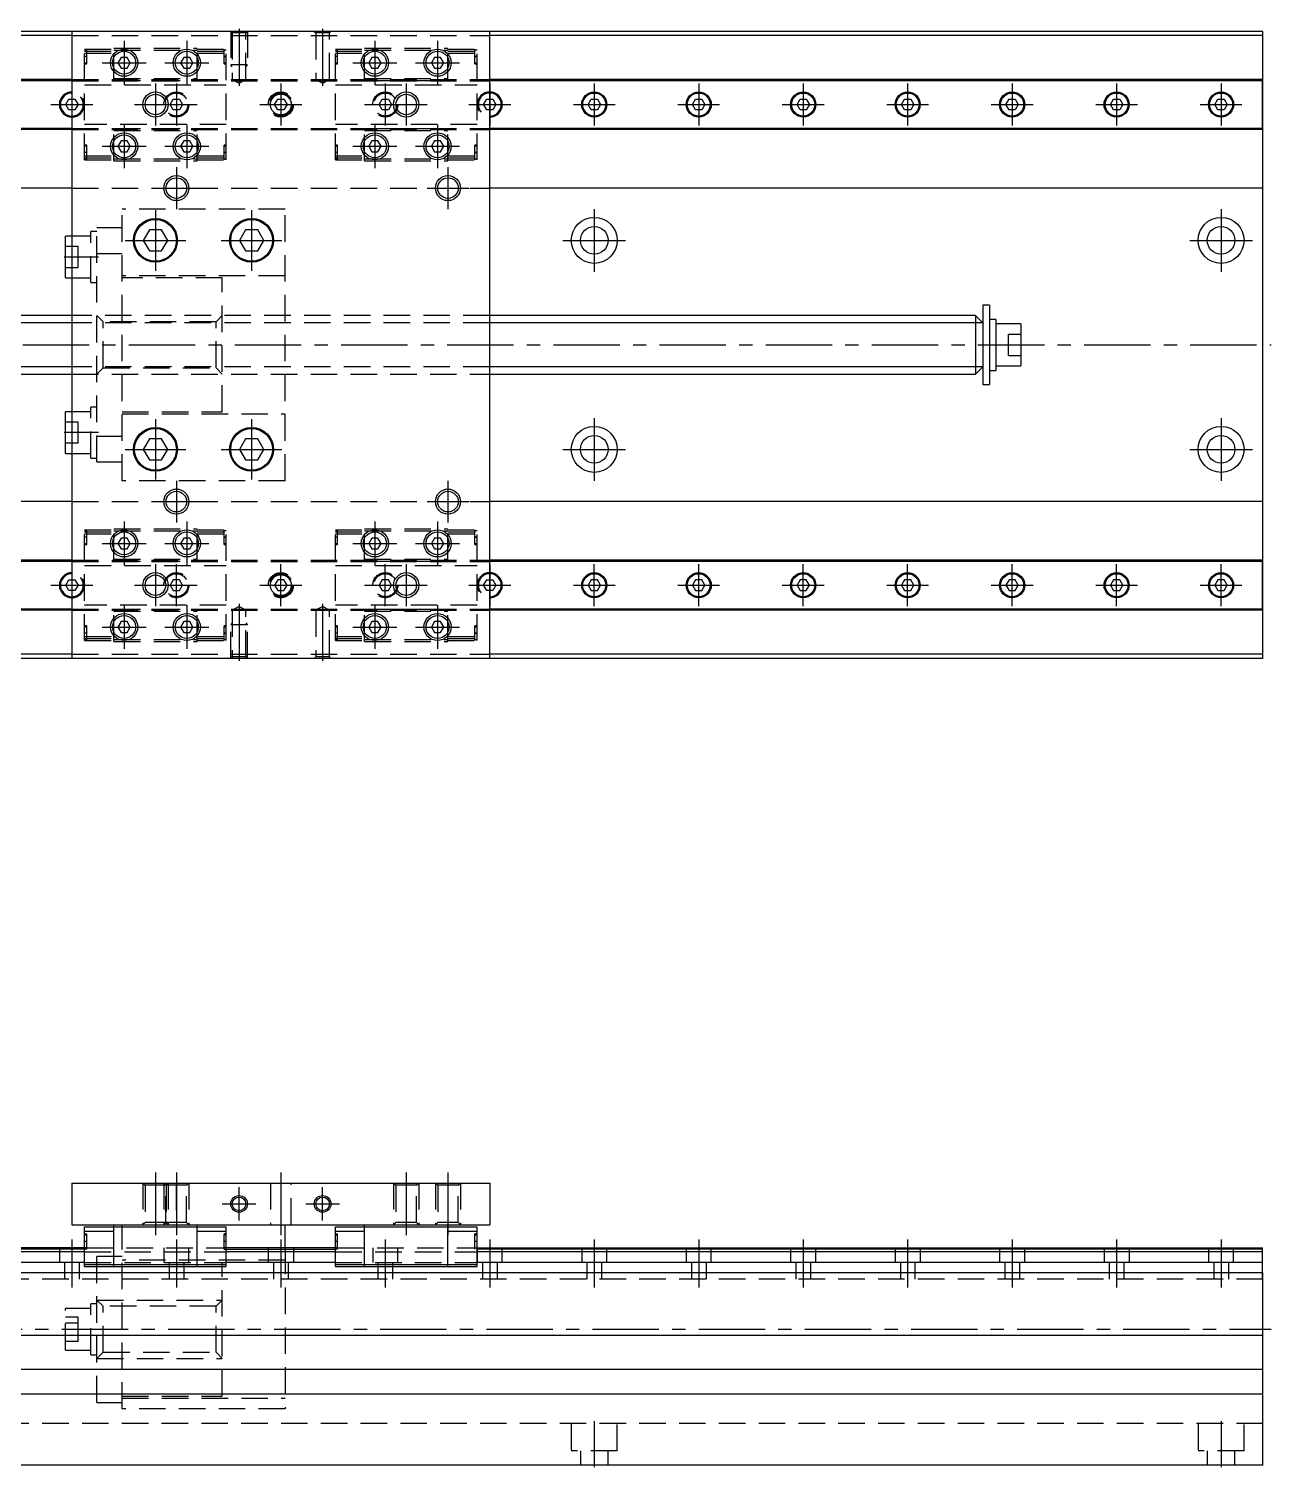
# Model space of a CAD drawing. Extents: x -2 to 809, y -8 to 361.
# Drawn here: x 511.4 to 808.7, y 17 to 361.1 of the extents above; entities that cross this region are included whole.
import ezdxf

# ---------------------------------------------------------------- set-up
doc = ezdxf.new("R2010")
doc.units = 0
doc.header["$LTSCALE"] = 0.5
doc.linetypes.add('CENTER', pattern=[50.8, 31.75, -6.35, 6.35, -6.35])
doc.linetypes.add('DASHED', pattern=[19.05, 12.7, -6.35])
for name, color, linetype in [('MSM_CENTER', 1, 'CENTER'), ('MSM_CONTINUOUS', 7, 'CONTINUOUS'), ('MSM_DASHED', 4, 'DASHED'), ('MSM_NARROW', 5, 'CONTINUOUS')]:
    doc.layers.add(name, color=color, linetype=linetype)

msp = doc.modelspace()

# ---------------------------------------------------------------- linework, layer by layer
at = {"layer": 'MSM_CENTER'}
for p, q in [((534.23, 358.27), (534.23, 347.77)), ((549.23, 358.27), (549.23, 347.77)), ((561.73, 361.14), (561.73, 347.46)), ((581.73, 361.14), (581.73, 347.46)), ((594.23, 358.27), (594.23, 347.77)), ((609.23, 358.27), (609.23, 347.77)), ((525.31, 354.52), (524.76, 354.52)), ((558.71, 354.52), (558.16, 354.52)), ((585.31, 354.52), (584.76, 354.52)), ((618.71, 354.52), (618.16, 354.52)), ((528.98, 353.02), (539.48, 353.02)), ((543.98, 353.02), (554.48, 353.02)), ((588.98, 353.02), (599.48, 353.02)), ((603.98, 353.02), (614.48, 353.02)), ((521.73, 348.02), (521.73, 338.02)), ((541.73, 348.02), (541.73, 338.02)), ((546.73, 348.02), (546.73, 338.02)), ((571.73, 348.02), (571.73, 338.02)), ((596.73, 348.02), (596.73, 338.02)), ((601.73, 348.02), (601.73, 338.02)), ((621.73, 348.02), (621.73, 338.02)), ((646.73, 348.02), (646.73, 338.02)), ((671.73, 348.02), (671.73, 338.02)), ((696.73, 348.02), (696.73, 338.02)), ((721.73, 348.02), (721.73, 338.02)), ((746.73, 348.02), (746.73, 338.02)), ((771.73, 348.02), (771.73, 338.02)), ((796.73, 348.02), (796.73, 338.02)), ((516.73, 343.02), (526.73, 343.02)), ((536.73, 343.02), (551.73, 343.02)), ((566.73, 343.02), (576.73, 343.02)), ((591.73, 343.02), (606.73, 343.02)), ((616.73, 343.02), (626.73, 343.02)), ((641.73, 343.02), (651.73, 343.02)), ((666.73, 343.02), (676.73, 343.02)), ((691.73, 343.02), (701.73, 343.02)), ((716.73, 343.02), (726.73, 343.02)), ((741.73, 343.02), (751.73, 343.02)), ((766.73, 343.02), (776.73, 343.02)), ((791.73, 343.02), (801.73, 343.02)), ((534.23, 338.27), (534.23, 327.77)), ((549.23, 338.27), (549.23, 327.77)), ((594.23, 338.27), (594.23, 327.77)), ((609.23, 338.27), (609.23, 327.77)), ((525.31, 331.52), (524.76, 331.52)), ((528.98, 333.02), (539.48, 333.02)), ((543.98, 333.02), (554.48, 333.02)), ((558.71, 331.52), (558.16, 331.52)), ((585.31, 331.52), (584.76, 331.52)), ((588.98, 333.02), (599.48, 333.02)), ((603.98, 333.02), (614.48, 333.02)), ((618.71, 331.52), (618.16, 331.52)), ((546.73, 328.02), (546.73, 318.02)), ((611.73, 328.02), (611.73, 318.02)), ((541.73, 323.02), (551.73, 323.02)), ((606.73, 323.02), (616.73, 323.02)), ((541.73, 317.77), (541.73, 303.27)), ((564.73, 317.77), (564.73, 303.27)), ((646.73, 318.02), (646.73, 303.02)), ((796.73, 318.02), (796.73, 303.02)), ((534.48, 310.52), (548.98, 310.52)), ((557.48, 310.52), (571.98, 310.52)), ((639.23, 310.52), (654.23, 310.52)), ((789.23, 310.52), (804.23, 310.52)), ((528.11, 306.52), (519.86, 306.52)), ((205.16, 285.52), (808.73, 285.52)), ((541.73, 267.77), (541.73, 253.27)), ((564.73, 267.77), (564.73, 253.27)), ((646.73, 268.02), (646.73, 253.02)), ((796.73, 268.02), (796.73, 253.02)), ((528.11, 264.52), (519.86, 264.52)), ((534.48, 260.52), (548.98, 260.52)), ((557.48, 260.52), (571.98, 260.52)), ((639.23, 260.52), (654.23, 260.52)), ((789.23, 260.52), (804.23, 260.52)), ((546.73, 253.02), (546.73, 243.02)), ((611.73, 253.02), (611.73, 243.02)), ((541.73, 248.02), (551.73, 248.02)), ((606.73, 248.02), (616.73, 248.02)), ((534.23, 243.27), (534.23, 232.77)), ((549.23, 243.27), (549.23, 232.77)), ((594.23, 243.27), (594.23, 232.77)), ((609.23, 243.27), (609.23, 232.77)), ((525.31, 239.52), (524.76, 239.52)), ((528.98, 238.02), (539.48, 238.02)), ((543.98, 238.02), (554.48, 238.02)), ((558.71, 239.52), (558.16, 239.52)), ((585.31, 239.52), (584.76, 239.52)), ((588.98, 238.02), (599.48, 238.02)), ((603.98, 238.02), (614.48, 238.02)), ((618.71, 239.52), (618.16, 239.52)), ((521.73, 233.02), (521.73, 223.02)), ((541.73, 233.02), (541.73, 223.02)), ((546.73, 223.02), (546.73, 233.02)), ((571.73, 223.02), (571.73, 233.02)), ((596.73, 223.02), (596.73, 233.02)), ((601.73, 233.02), (601.73, 223.02)), ((621.73, 233.02), (621.73, 223.02)), ((646.73, 223.02), (646.73, 233.02)), ((671.73, 223.02), (671.73, 233.02)), ((696.73, 223.02), (696.73, 233.02)), ((721.73, 223.02), (721.73, 233.02)), ((746.73, 223.02), (746.73, 233.02)), ((771.73, 223.02), (771.73, 233.02)), ((796.73, 223.02), (796.73, 233.02)), ((516.73, 228.02), (526.73, 228.02)), ((536.73, 228.02), (551.73, 228.02)), ((566.73, 228.02), (576.73, 228.02)), ((591.73, 228.02), (606.73, 228.02)), ((616.73, 228.02), (626.73, 228.02)), ((641.73, 228.02), (651.73, 228.02)), ((666.73, 228.02), (676.73, 228.02)), ((691.73, 228.02), (701.73, 228.02)), ((716.73, 228.02), (726.73, 228.02)), ((741.73, 228.02), (751.73, 228.02)), ((766.73, 228.02), (776.73, 228.02)), ((791.73, 228.02), (801.73, 228.02)), ((534.23, 223.27), (534.23, 212.77)), ((549.23, 223.27), (549.23, 212.77)), ((561.73, 223.58), (561.73, 209.9)), ((581.73, 223.58), (581.73, 209.9)), ((594.23, 223.27), (594.23, 212.77)), ((609.23, 223.27), (609.23, 212.77)), ((528.98, 218.02), (539.48, 218.02)), ((543.98, 218.02), (554.48, 218.02)), ((588.98, 218.02), (599.48, 218.02)), ((603.98, 218.02), (614.48, 218.02)), ((525.31, 216.52), (524.76, 216.52)), ((558.71, 216.52), (558.16, 216.52)), ((585.31, 216.52), (584.76, 216.52)), ((618.71, 216.52), (618.16, 216.52)), ((541.73, 87.5), (541.73, 72.5)), ((546.73, 87.5), (546.73, 72.5)), ((571.73, 87.5), (571.73, 72.5)), ((601.73, 87.5), (601.73, 72.5)), ((611.73, 87.5), (611.73, 72.5)), ((561.73, 76), (561.73, 84)), ((581.73, 76), (581.73, 84)), ((557.73, 80), (565.73, 80)), ((577.73, 80), (585.73, 80)), ((521.73, 71.5), (521.73, 60)), ((525.31, 71), (524.76, 71)), ((546.73, 71.5), (546.73, 60)), ((558.71, 71), (558.16, 71)), ((571.73, 71.5), (571.73, 60)), ((585.31, 71), (584.76, 71)), ((596.73, 71.5), (596.73, 60)), ((618.71, 71), (618.16, 71)), ((621.73, 71.5), (621.73, 60)), ((646.73, 71.5), (646.73, 60)), ((671.73, 71.5), (671.73, 60)), ((696.73, 71.5), (696.73, 60)), ((721.73, 71.5), (721.73, 60)), ((746.73, 71.5), (746.73, 60)), ((771.73, 71.5), (771.73, 60)), ((796.73, 71.5), (796.73, 60)), ((265.33, 50), (808.73, 50)), ((646.73, 28), (646.73, 17)), ((796.73, 28), (796.73, 17))]:
    msp.add_line(p, q, dxfattribs=at)
at = {"layer": 'MSM_CONTINUOUS'}
for p, q in [((521.73, 359.52), (336.73, 359.52)), ((806.73, 360.52), (336.78, 360.52)), ((521.73, 360.52), (521.73, 210.52)), ((621.73, 210.52), (621.73, 360.52)), ((806.73, 359.52), (621.73, 359.52)), ((806.73, 210.52), (806.73, 360.52)), ((533.49, 354.3), (532.75, 353.02)), ((532.75, 353.02), (533.49, 351.74)), ((534.97, 354.3), (533.49, 354.3)), ((533.49, 351.74), (534.97, 351.74)), ((535.71, 353.02), (534.97, 354.3)), ((534.97, 351.74), (535.71, 353.02)), ((548.49, 354.3), (547.75, 353.02)), ((547.75, 353.02), (548.49, 351.74)), ((549.97, 354.3), (548.49, 354.3)), ((548.49, 351.74), (549.97, 351.74)), ((550.71, 353.02), (549.97, 354.3)), ((549.97, 351.74), (550.71, 353.02)), ((593.49, 354.3), (592.75, 353.02)), ((592.75, 353.02), (593.49, 351.74)), ((594.97, 354.3), (593.49, 354.3)), ((593.49, 351.74), (594.97, 351.74)), ((595.71, 353.02), (594.97, 354.3)), ((594.97, 351.74), (595.71, 353.02)), ((608.49, 354.3), (607.75, 353.02)), ((607.75, 353.02), (608.49, 351.74)), ((609.97, 354.3), (608.49, 354.3)), ((608.49, 351.74), (609.97, 351.74)), ((610.71, 353.02), (609.97, 354.3)), ((609.97, 351.74), (610.71, 353.02)), ((521.73, 349.02), (336.73, 349.02)), ((521.73, 348.72), (336.73, 348.72)), ((806.73, 349.02), (621.73, 349.02)), ((806.68, 348.72), (621.73, 348.72)), ((806.68, 337.02), (806.68, 349.02)), ((520.25, 343.02), (520.99, 344.3)), ((520.99, 344.3), (521.73, 344.3)), ((570.25, 343.02), (570.99, 344.3)), ((570.99, 344.3), (572.47, 344.3)), ((572.47, 344.3), (573.21, 343.02)), ((621.73, 344.3), (622.47, 344.3)), ((622.47, 344.3), (623.21, 343.02)), ((645.25, 343.02), (645.99, 344.3)), ((645.99, 344.3), (647.47, 344.3)), ((647.47, 344.3), (648.21, 343.02)), ((670.25, 343.02), (670.99, 344.3)), ((670.99, 344.3), (672.47, 344.3)), ((672.47, 344.3), (673.21, 343.02)), ((695.25, 343.02), (695.99, 344.3)), ((695.99, 344.3), (697.47, 344.3)), ((697.47, 344.3), (698.21, 343.02)), ((720.25, 343.02), (720.99, 344.3)), ((720.99, 344.3), (722.47, 344.3)), ((722.47, 344.3), (723.21, 343.02)), ((745.25, 343.02), (745.99, 344.3)), ((745.99, 344.3), (747.47, 344.3)), ((747.47, 344.3), (748.21, 343.02)), ((770.25, 343.02), (770.99, 344.3)), ((770.99, 344.3), (772.47, 344.3)), ((772.47, 344.3), (773.21, 343.02)), ((795.25, 343.02), (795.99, 344.3)), ((795.99, 344.3), (797.47, 344.3)), ((797.47, 344.3), (798.21, 343.02)), ((520.99, 341.74), (520.25, 343.02)), ((521.73, 341.74), (520.99, 341.74)), ((570.99, 341.74), (570.25, 343.02)), ((572.47, 341.74), (570.99, 341.74)), ((573.21, 343.02), (572.47, 341.74)), ((622.47, 341.74), (621.73, 341.74)), ((623.21, 343.02), (622.47, 341.74)), ((645.99, 341.74), (645.25, 343.02)), ((647.47, 341.74), (645.99, 341.74)), ((648.21, 343.02), (647.47, 341.74)), ((670.99, 341.74), (670.25, 343.02)), ((672.47, 341.74), (670.99, 341.74)), ((673.21, 343.02), (672.47, 341.74)), ((695.99, 341.74), (695.25, 343.02)), ((697.47, 341.74), (695.99, 341.74)), ((698.21, 343.02), (697.47, 341.74)), ((720.99, 341.74), (720.25, 343.02)), ((722.47, 341.74), (720.99, 341.74)), ((723.21, 343.02), (722.47, 341.74)), ((745.99, 341.74), (745.25, 343.02)), ((747.47, 341.74), (745.99, 341.74)), ((748.21, 343.02), (747.47, 341.74)), ((770.99, 341.74), (770.25, 343.02)), ((772.47, 341.74), (770.99, 341.74)), ((773.21, 343.02), (772.47, 341.74)), ((795.99, 341.74), (795.25, 343.02)), ((797.47, 341.74), (795.99, 341.74)), ((798.21, 343.02), (797.47, 341.74)), ((521.73, 337.32), (336.73, 337.32)), ((806.68, 337.32), (621.73, 337.32)), ((521.73, 337.02), (336.73, 337.02)), ((533.49, 334.3), (532.75, 333.02)), ((534.97, 334.3), (533.49, 334.3)), ((535.71, 333.02), (534.97, 334.3)), ((548.49, 334.3), (547.75, 333.02)), ((549.97, 334.3), (548.49, 334.3)), ((550.71, 333.02), (549.97, 334.3)), ((593.49, 334.3), (592.75, 333.02)), ((594.97, 334.3), (593.49, 334.3)), ((595.71, 333.02), (594.97, 334.3)), ((608.49, 334.3), (607.75, 333.02)), ((609.97, 334.3), (608.49, 334.3)), ((610.71, 333.02), (609.97, 334.3)), ((806.68, 337.02), (621.73, 337.02)), ((532.75, 333.02), (533.49, 331.74)), ((533.49, 331.74), (534.97, 331.74)), ((534.97, 331.74), (535.71, 333.02)), ((547.75, 333.02), (548.49, 331.74)), ((548.49, 331.74), (549.97, 331.74)), ((549.97, 331.74), (550.71, 333.02)), ((592.75, 333.02), (593.49, 331.74)), ((593.49, 331.74), (594.97, 331.74)), ((594.97, 331.74), (595.71, 333.02)), ((607.75, 333.02), (608.49, 331.74)), ((608.49, 331.74), (609.97, 331.74)), ((609.97, 331.74), (610.71, 333.02)), ((521.73, 323.02), (336.73, 323.02)), ((806.73, 323.02), (621.73, 323.02)), ((520.23, 301.52), (520.23, 311.52)), ((521.73, 311.52), (520.23, 311.52)), ((540.27, 313.06), (538.8, 310.52)), ((538.8, 310.52), (540.27, 307.98)), ((543.2, 313.06), (540.27, 313.06)), ((544.66, 310.52), (543.2, 313.06)), ((543.2, 307.98), (544.66, 310.52)), ((563.27, 313.06), (561.8, 310.52)), ((561.8, 310.52), (563.27, 307.98)), ((566.2, 313.06), (563.27, 313.06)), ((567.66, 310.52), (566.2, 313.06)), ((566.2, 307.98), (567.66, 310.52)), ((540.27, 307.98), (543.2, 307.98)), ((563.27, 307.98), (566.2, 307.98)), ((520.23, 301.52), (521.73, 301.52)), ((739.73, 295.02), (739.73, 276.02)), ((741.33, 295.02), (739.73, 295.02)), ((741.33, 295.02), (741.33, 276.02)), ((521.73, 292.52), (336.73, 292.52)), ((737.98, 292.52), (621.73, 292.52)), ((739.73, 290.77), (737.98, 292.52)), ((737.98, 292.52), (737.98, 278.52)), ((742.83, 291.62), (741.33, 291.62)), ((742.83, 291.62), (742.83, 279.42)), ((748.83, 290.52), (742.83, 290.52)), ((748.83, 290.52), (748.83, 280.52)), ((737.98, 278.52), (739.73, 280.27)), ((741.33, 279.42), (742.83, 279.42)), ((742.83, 280.52), (748.83, 280.52)), ((336.73, 278.52), (521.73, 278.52)), ((621.73, 278.52), (737.98, 278.52)), ((739.73, 276.02), (741.33, 276.02)), ((520.23, 259.52), (520.23, 269.52)), ((521.73, 269.52), (520.23, 269.52)), ((540.27, 263.06), (538.8, 260.52)), ((543.2, 263.06), (540.27, 263.06)), ((544.66, 260.52), (543.2, 263.06)), ((563.27, 263.06), (561.8, 260.52)), ((566.2, 263.06), (563.27, 263.06)), ((567.66, 260.52), (566.2, 263.06)), ((520.23, 259.52), (521.73, 259.52)), ((538.8, 260.52), (540.27, 257.98)), ((543.2, 257.98), (544.66, 260.52)), ((561.8, 260.52), (563.27, 257.98)), ((566.2, 257.98), (567.66, 260.52)), ((540.27, 257.98), (543.2, 257.98)), ((563.27, 257.98), (566.2, 257.98)), ((521.73, 248.02), (336.73, 248.02)), ((806.73, 248.02), (621.73, 248.02)), ((533.49, 239.3), (532.75, 238.02)), ((532.75, 238.02), (533.49, 236.74)), ((534.97, 239.3), (533.49, 239.3)), ((535.71, 238.02), (534.97, 239.3)), ((534.97, 236.74), (535.71, 238.02)), ((548.49, 239.3), (547.75, 238.02)), ((547.75, 238.02), (548.49, 236.74)), ((549.97, 239.3), (548.49, 239.3)), ((550.71, 238.02), (549.97, 239.3)), ((549.97, 236.74), (550.71, 238.02)), ((593.49, 239.3), (592.75, 238.02)), ((592.75, 238.02), (593.49, 236.74)), ((594.97, 239.3), (593.49, 239.3)), ((595.71, 238.02), (594.97, 239.3)), ((594.97, 236.74), (595.71, 238.02)), ((608.49, 239.3), (607.75, 238.02)), ((607.75, 238.02), (608.49, 236.74)), ((609.97, 239.3), (608.49, 239.3)), ((610.71, 238.02), (609.97, 239.3)), ((609.97, 236.74), (610.71, 238.02)), ((521.73, 234.02), (336.73, 234.02)), ((533.49, 236.74), (534.97, 236.74)), ((548.49, 236.74), (549.97, 236.74)), ((593.49, 236.74), (594.97, 236.74)), ((608.49, 236.74), (609.97, 236.74)), ((806.68, 234.02), (621.73, 234.02)), ((806.68, 222.02), (806.68, 234.02)), ((521.73, 233.72), (336.73, 233.72)), ((806.68, 233.72), (621.73, 233.72)), ((520.25, 228.02), (520.99, 229.3)), ((520.99, 226.74), (520.25, 228.02)), ((520.99, 229.3), (521.73, 229.3)), ((570.99, 229.3), (570.25, 228.02)), ((570.25, 228.02), (570.99, 226.74)), ((572.47, 229.3), (570.99, 229.3)), ((573.21, 228.02), (572.47, 229.3)), ((572.47, 226.74), (573.21, 228.02)), ((621.73, 229.3), (622.47, 229.3)), ((622.47, 229.3), (623.21, 228.02)), ((623.21, 228.02), (622.47, 226.74)), ((645.99, 229.3), (645.25, 228.02)), ((645.25, 228.02), (645.99, 226.74)), ((647.47, 229.3), (645.99, 229.3)), ((648.21, 228.02), (647.47, 229.3)), ((647.47, 226.74), (648.21, 228.02)), ((670.99, 229.3), (670.25, 228.02)), ((670.25, 228.02), (670.99, 226.74)), ((672.47, 229.3), (670.99, 229.3)), ((673.21, 228.02), (672.47, 229.3)), ((672.47, 226.74), (673.21, 228.02)), ((695.99, 229.3), (695.25, 228.02)), ((695.25, 228.02), (695.99, 226.74)), ((697.47, 229.3), (695.99, 229.3)), ((698.21, 228.02), (697.47, 229.3)), ((697.47, 226.74), (698.21, 228.02)), ((720.99, 229.3), (720.25, 228.02)), ((720.25, 228.02), (720.99, 226.74)), ((722.47, 229.3), (720.99, 229.3)), ((723.21, 228.02), (722.47, 229.3)), ((722.47, 226.74), (723.21, 228.02)), ((745.99, 229.3), (745.25, 228.02)), ((745.25, 228.02), (745.99, 226.74)), ((747.47, 229.3), (745.99, 229.3)), ((748.21, 228.02), (747.47, 229.3)), ((747.47, 226.74), (748.21, 228.02)), ((770.99, 229.3), (770.25, 228.02)), ((770.25, 228.02), (770.99, 226.74)), ((772.47, 229.3), (770.99, 229.3)), ((773.21, 228.02), (772.47, 229.3)), ((772.47, 226.74), (773.21, 228.02)), ((795.99, 229.3), (795.25, 228.02)), ((795.25, 228.02), (795.99, 226.74)), ((797.47, 229.3), (795.99, 229.3)), ((798.21, 228.02), (797.47, 229.3)), ((797.47, 226.74), (798.21, 228.02)), ((521.73, 226.74), (520.99, 226.74)), ((570.99, 226.74), (572.47, 226.74)), ((622.47, 226.74), (621.73, 226.74)), ((645.99, 226.74), (647.47, 226.74)), ((670.99, 226.74), (672.47, 226.74)), ((695.99, 226.74), (697.47, 226.74)), ((720.99, 226.74), (722.47, 226.74)), ((745.99, 226.74), (747.47, 226.74)), ((770.99, 226.74), (772.47, 226.74)), ((795.99, 226.74), (797.47, 226.74)), ((521.73, 222.32), (336.73, 222.32)), ((521.73, 222.02), (336.73, 222.02)), ((806.68, 222.32), (621.73, 222.32)), ((806.73, 222.02), (621.73, 222.02)), ((533.49, 219.3), (532.75, 218.02)), ((532.75, 218.02), (533.49, 216.74)), ((534.97, 219.3), (533.49, 219.3)), ((535.71, 218.02), (534.97, 219.3)), ((534.97, 216.74), (535.71, 218.02)), ((548.49, 219.3), (547.75, 218.02)), ((547.75, 218.02), (548.49, 216.74)), ((549.97, 219.3), (548.49, 219.3)), ((550.71, 218.02), (549.97, 219.3)), ((549.97, 216.74), (550.71, 218.02)), ((593.49, 219.3), (592.75, 218.02)), ((592.75, 218.02), (593.49, 216.74)), ((594.97, 219.3), (593.49, 219.3)), ((595.71, 218.02), (594.97, 219.3)), ((594.97, 216.74), (595.71, 218.02)), ((608.49, 219.3), (607.75, 218.02)), ((607.75, 218.02), (608.49, 216.74)), ((609.97, 219.3), (608.49, 219.3)), ((610.71, 218.02), (609.97, 219.3)), ((609.97, 216.74), (610.71, 218.02)), ((533.49, 216.74), (534.97, 216.74)), ((548.49, 216.74), (549.97, 216.74)), ((593.49, 216.74), (594.97, 216.74)), ((608.49, 216.74), (609.97, 216.74)), ((521.73, 211.52), (336.73, 211.52)), ((806.73, 210.52), (336.78, 210.52)), ((806.73, 211.52), (621.73, 211.52)), ((521.73, 85), (521.73, 75)), ((521.73, 85), (621.73, 85)), ((621.73, 85), (621.73, 75)), ((521.73, 75), (621.73, 75)), ((524.78, 74.5), (558.68, 74.5)), ((524.78, 65), (524.78, 74.5)), ((524.78, 73.5), (531.78, 73.5)), ((524.78, 72.8), (525.28, 72.8)), ((525.28, 72.5), (524.78, 72.5)), ((525.28, 69.2), (525.28, 72.8)), ((531.78, 65), (531.78, 75)), ((551.68, 65), (551.68, 75)), ((551.68, 73.5), (558.68, 73.5)), ((558.18, 69.2), (558.18, 72.8)), ((558.68, 72.8), (558.18, 72.8)), ((558.68, 72.5), (558.18, 72.5)), ((558.68, 65), (558.68, 74.5)), ((572.73, 69.5), (572.73, 75)), ((584.78, 65), (584.78, 74.5)), ((584.78, 74.5), (618.68, 74.5)), ((584.78, 73.5), (591.78, 73.5)), ((584.78, 72.8), (585.28, 72.8)), ((585.28, 72.5), (584.78, 72.5)), ((585.28, 69.2), (585.28, 72.8)), ((591.78, 65), (591.78, 75)), ((611.68, 65), (611.68, 75)), ((611.68, 73.5), (618.68, 73.5)), ((618.68, 72.8), (618.18, 72.8)), ((618.18, 69.2), (618.18, 72.8)), ((618.68, 72.5), (618.18, 72.5)), ((618.68, 65), (618.68, 74.5)), ((525.28, 69.5), (336.73, 69.5)), ((525.28, 69.2), (336.73, 69.2)), ((525.28, 69.2), (524.78, 69.2)), ((585.28, 69.5), (558.18, 69.5)), ((558.18, 69.2), (584.78, 69.2)), ((558.18, 69.2), (558.68, 69.2)), ((585.28, 69.2), (584.78, 69.2)), ((618.18, 69.5), (806.68, 69.5)), ((806.68, 69.2), (618.68, 69.2)), ((806.68, 63.5), (806.68, 69.5)), ((524.78, 68.55), (336.73, 68.55)), ((524.78, 65.95), (336.73, 65.95)), ((524.78, 65.5), (558.68, 65.5)), ((584.78, 68.55), (558.68, 68.55)), ((584.78, 65.95), (558.68, 65.95)), ((584.78, 65.5), (618.68, 65.5)), ((806.68, 68.55), (618.68, 68.55)), ((806.68, 65.95), (618.68, 65.95)), ((806.73, 63.5), (336.73, 63.5)), ((524.78, 65), (558.68, 65)), ((584.78, 65), (618.68, 65)), ((806.73, 17.5), (806.73, 63.5)), ((806.73, 48.5), (336.73, 48.5)), ((336.73, 40.5), (806.73, 40.5)), ((806.73, 34.5), (336.73, 34.5)), ((806.73, 17.5), (336.73, 17.5))]:
    msp.add_line(p, q, dxfattribs=at)
for centre, radius in [((534.23, 353.02), 3.25), ((534.23, 353.02), 2.75), ((549.23, 353.02), 3.25), ((549.23, 353.02), 2.75), ((594.23, 353.02), 3.25), ((594.23, 353.02), 2.75), ((609.23, 353.02), 3.25), ((609.23, 353.02), 2.75), ((541.73, 343.02), 2.46), ((571.73, 343.02), 2.5), ((601.73, 343.02), 2.46), ((646.73, 343.02), 3), ((646.73, 343.02), 2.75), ((671.73, 343.02), 3), ((671.73, 343.02), 2.75), ((696.73, 343.02), 3), ((696.73, 343.02), 2.75), ((721.73, 343.02), 3), ((721.73, 343.02), 2.75), ((746.73, 343.02), 3), ((746.73, 343.02), 2.75), ((771.73, 343.02), 3), ((771.73, 343.02), 2.75), ((796.73, 343.02), 3), ((796.73, 343.02), 2.75), ((534.23, 333.02), 3.25), ((534.23, 333.02), 2.75), ((549.23, 333.02), 3.25), ((549.23, 333.02), 2.75), ((594.23, 333.02), 3.25), ((594.23, 333.02), 2.75), ((609.23, 333.02), 3.25), ((609.23, 333.02), 2.75), ((546.73, 323.02), 2.46), ((611.73, 323.02), 2.46), ((541.73, 310.52), 5.25), ((541.73, 310.52), 5), ((564.73, 310.52), 5.25), ((564.73, 310.52), 5), ((646.73, 310.52), 5.5), ((646.73, 310.52), 3.3), ((796.73, 310.52), 5.5), ((796.73, 310.52), 3.3), ((541.73, 260.52), 5.25), ((541.73, 260.52), 5), ((564.73, 260.52), 5.25), ((564.73, 260.52), 5), ((646.73, 260.52), 5.5), ((796.73, 260.52), 5.5), ((646.73, 260.52), 3.3), ((796.73, 260.52), 3.3), ((546.73, 248.02), 2.46), ((611.73, 248.02), 2.46), ((534.23, 238.02), 3.25), ((549.23, 238.02), 3.25), ((594.23, 238.02), 3.25), ((609.23, 238.02), 3.25), ((534.23, 238.02), 2.75), ((549.23, 238.02), 2.75), ((594.23, 238.02), 2.75), ((609.23, 238.02), 2.75), ((646.73, 228.02), 3), ((646.73, 228.02), 2.75), ((671.73, 228.02), 3), ((671.73, 228.02), 2.75), ((696.73, 228.02), 3), ((696.73, 228.02), 2.75), ((721.73, 228.02), 3), ((721.73, 228.02), 2.75), ((746.73, 228.02), 3), ((746.73, 228.02), 2.75), ((771.73, 228.02), 3), ((771.73, 228.02), 2.75), ((796.73, 228.02), 3), ((796.73, 228.02), 2.75), ((541.73, 228.02), 2.46), ((571.73, 228.02), 2.5), ((601.73, 228.02), 2.46), ((534.23, 218.02), 3.25), ((534.23, 218.02), 2.75), ((549.23, 218.02), 3.25), ((549.23, 218.02), 2.75), ((594.23, 218.02), 3.25), ((594.23, 218.02), 2.75), ((609.23, 218.02), 3.25), ((609.23, 218.02), 2.75), ((561.73, 80), 1.62), ((581.73, 80), 1.62)]:
    msp.add_circle(centre, radius, dxfattribs=at)
for centre, radius, start, end in [((521.73, 343.02), 3, 90, 270), ((521.73, 343.02), 2.75, 90, 270), ((621.73, 343.02), 3, 270, 90), ((621.73, 343.02), 2.75, 270, 90), ((521.73, 228.02), 3, 90, 270), ((521.73, 228.02), 2.75, 90, 270), ((621.73, 228.02), 3, 270, 90), ((621.73, 228.02), 2.75, 270, 90)]:
    msp.add_arc(centre, radius, start, end, dxfattribs=at)
at = {"layer": 'MSM_DASHED'}
for p, q in [((521.73, 359.52), (621.73, 359.52)), ((559.73, 360.52), (560.11, 360.14)), ((559.73, 360.52), (559.73, 352.52)), ((560.11, 360.14), (560.11, 349.02)), ((563.35, 360.14), (560.11, 360.14)), ((563.35, 360.14), (563.73, 360.52)), ((563.35, 349.02), (563.35, 360.14)), ((563.73, 360.52), (563.73, 352.52)), ((579.73, 360.52), (580.11, 360.14)), ((580.11, 360.14), (580.11, 349.02)), ((583.35, 360.14), (580.11, 360.14)), ((583.35, 360.14), (583.73, 360.52)), ((583.35, 349.02), (583.35, 360.14)), ((524.78, 329.77), (524.78, 356.27)), ((524.78, 356.27), (531.78, 356.27)), ((525.28, 356.02), (524.78, 356.02)), ((524.78, 355.77), (531.78, 355.77)), ((524.78, 355.27), (531.78, 355.27)), ((525.28, 354.52), (524.78, 354.52)), ((525.28, 352.72), (525.28, 356.27)), ((531.78, 356.52), (551.68, 356.52)), ((531.78, 348.77), (531.78, 356.52)), ((531.78, 356.02), (551.68, 356.02)), ((551.68, 348.77), (551.68, 356.52)), ((551.68, 356.27), (558.68, 356.27)), ((551.68, 355.77), (558.68, 355.77)), ((551.68, 355.27), (558.68, 355.27)), ((558.18, 352.72), (558.18, 356.27)), ((558.68, 356.02), (558.18, 356.02)), ((558.18, 354.52), (558.68, 354.52)), ((558.68, 329.77), (558.68, 356.27)), ((584.78, 356.27), (591.78, 356.27)), ((584.78, 329.77), (584.78, 356.27)), ((585.28, 356.02), (584.78, 356.02)), ((584.78, 355.77), (591.78, 355.77)), ((584.78, 355.27), (591.78, 355.27)), ((585.28, 354.52), (584.78, 354.52)), ((585.28, 352.72), (585.28, 356.27)), ((591.78, 356.52), (611.68, 356.52)), ((591.78, 348.77), (591.78, 356.52)), ((591.78, 356.02), (611.68, 356.02)), ((611.68, 348.77), (611.68, 356.52)), ((611.68, 356.27), (618.68, 356.27)), ((611.68, 355.77), (618.68, 355.77)), ((611.68, 355.27), (618.68, 355.27)), ((618.18, 352.72), (618.18, 356.27)), ((618.68, 356.02), (618.18, 356.02)), ((618.18, 354.52), (618.68, 354.52)), ((618.68, 329.77), (618.68, 356.27)), ((524.78, 353.02), (525.28, 353.02)), ((524.78, 352.72), (525.28, 352.72)), ((558.18, 353.02), (558.68, 353.02)), ((558.18, 352.72), (558.68, 352.72)), ((563.73, 352.52), (559.73, 352.52)), ((560.11, 352.02), (559.73, 352.52)), ((563.35, 352.02), (563.73, 352.52)), ((584.78, 353.02), (585.28, 353.02)), ((584.78, 352.72), (585.28, 352.72)), ((618.18, 353.02), (618.68, 353.02)), ((618.18, 352.72), (618.68, 352.72)), ((521.73, 349.02), (621.73, 349.02)), ((521.73, 348.72), (621.73, 348.72)), ((524.78, 347.77), (558.68, 347.77)), ((531.78, 349.27), (551.68, 349.27)), ((531.78, 348.77), (551.68, 348.77)), ((560.11, 349.02), (561.73, 348.09)), ((561.73, 348.09), (563.35, 349.02)), ((580.11, 349.02), (581.73, 348.09)), ((581.73, 348.09), (583.35, 349.02)), ((584.78, 347.77), (618.68, 347.77)), ((591.78, 349.27), (611.68, 349.27)), ((591.78, 348.77), (611.68, 348.77)), ((521.73, 346.17), (521.73, 339.87)), ((521.73, 344.3), (522.47, 344.3)), ((522.47, 344.3), (523.21, 343.02)), ((545.25, 343.02), (545.99, 344.3)), ((545.99, 344.3), (547.47, 344.3)), ((547.47, 344.3), (548.21, 343.02)), ((595.25, 343.02), (595.99, 344.3)), ((595.99, 344.3), (597.47, 344.3)), ((597.47, 344.3), (598.21, 343.02)), ((620.25, 343.02), (620.99, 344.3)), ((620.99, 344.3), (621.73, 344.3)), ((522.47, 341.74), (521.73, 341.74)), ((523.21, 343.02), (522.47, 341.74)), ((545.99, 341.74), (545.25, 343.02)), ((547.47, 341.74), (545.99, 341.74)), ((548.21, 343.02), (547.47, 341.74)), ((595.99, 341.74), (595.25, 343.02)), ((597.47, 341.74), (595.99, 341.74)), ((598.21, 343.02), (597.47, 341.74)), ((620.99, 341.74), (620.25, 343.02)), ((621.73, 341.74), (620.99, 341.74)), ((521.73, 337.32), (621.73, 337.32)), ((558.68, 338.27), (524.78, 338.27)), ((531.78, 337.27), (551.68, 337.27)), ((531.78, 329.52), (531.78, 337.27)), ((551.68, 329.52), (551.68, 337.27)), ((618.68, 338.27), (584.78, 338.27)), ((591.78, 337.27), (611.68, 337.27)), ((591.78, 329.52), (591.78, 337.27)), ((611.68, 329.52), (611.68, 337.27)), ((521.73, 337.02), (621.73, 337.02)), ((531.78, 336.77), (551.68, 336.77)), ((591.78, 336.77), (611.68, 336.77)), ((525.28, 333.32), (524.78, 333.32)), ((525.28, 333.02), (524.78, 333.02)), ((525.28, 331.52), (524.78, 331.52)), ((524.78, 330.77), (531.78, 330.77)), ((525.28, 329.77), (525.28, 333.32)), ((551.68, 330.77), (558.68, 330.77)), ((558.18, 329.77), (558.18, 333.32)), ((558.68, 333.32), (558.18, 333.32)), ((558.68, 333.02), (558.18, 333.02)), ((558.18, 331.52), (558.68, 331.52)), ((585.28, 333.32), (584.78, 333.32)), ((585.28, 333.02), (584.78, 333.02)), ((585.28, 331.52), (584.78, 331.52)), ((584.78, 330.77), (591.78, 330.77)), ((585.28, 329.77), (585.28, 333.32)), ((611.68, 330.77), (618.68, 330.77)), ((618.18, 329.77), (618.18, 333.32)), ((618.68, 333.32), (618.18, 333.32)), ((618.68, 333.02), (618.18, 333.02)), ((618.18, 331.52), (618.68, 331.52)), ((524.78, 330.27), (531.78, 330.27)), ((524.78, 330.02), (525.28, 330.02)), ((524.78, 329.77), (531.78, 329.77)), ((531.78, 330.02), (551.68, 330.02)), ((531.78, 329.52), (551.68, 329.52)), ((551.68, 330.27), (558.68, 330.27)), ((551.68, 329.77), (558.68, 329.77)), ((558.18, 330.02), (558.68, 330.02)), ((584.78, 330.27), (591.78, 330.27)), ((584.78, 330.02), (585.28, 330.02)), ((584.78, 329.77), (591.78, 329.77)), ((591.78, 330.02), (611.68, 330.02)), ((591.78, 329.52), (611.68, 329.52)), ((611.68, 330.27), (618.68, 330.27)), ((611.68, 329.77), (618.68, 329.77)), ((618.18, 330.02), (618.68, 330.02)), ((521.73, 323.02), (621.73, 323.02)), ((572.73, 318.02), (533.73, 318.02)), ((533.73, 253.02), (533.73, 318.02)), ((572.73, 253.02), (572.73, 318.02)), ((533.73, 313.52), (527.73, 313.52)), ((527.73, 257.52), (527.73, 313.52)), ((526.23, 311.52), (521.73, 311.52)), ((526.23, 300.42), (526.23, 312.62)), ((527.73, 312.62), (526.23, 312.62)), ((523.23, 309.06), (520.23, 309.06)), ((523.23, 306.52), (520.23, 306.52)), ((523.23, 303.98), (523.23, 309.06)), ((527.73, 307.38), (533.73, 307.38)), ((523.23, 303.98), (520.23, 303.98)), ((521.73, 301.52), (526.23, 301.52)), ((526.23, 300.42), (527.73, 300.42)), ((572.73, 302.02), (533.73, 302.02)), ((557.73, 301.52), (533.73, 301.52)), ((557.73, 269.52), (557.73, 301.52)), ((621.73, 292.52), (521.73, 292.52)), ((621.73, 290.77), (521.73, 290.77)), ((529.23, 291.02), (527.73, 292.52)), ((556.23, 291.02), (529.23, 291.02)), ((529.23, 280.02), (529.23, 291.02)), ((557.73, 292.52), (556.23, 291.02)), ((556.23, 280.02), (556.23, 291.02)), ((745.83, 288.06), (748.83, 288.06)), ((745.83, 282.98), (745.83, 288.06)), ((745.83, 285.52), (748.83, 285.52)), ((745.83, 282.98), (748.83, 282.98)), ((621.73, 280.27), (521.73, 280.27)), ((527.73, 278.52), (529.23, 280.02)), ((529.23, 280.02), (556.23, 280.02)), ((556.23, 280.02), (557.73, 278.52)), ((521.73, 278.52), (621.73, 278.52)), ((526.23, 269.52), (521.73, 269.52)), ((526.23, 258.42), (526.23, 270.62)), ((527.73, 270.62), (526.23, 270.62)), ((533.73, 269.52), (557.73, 269.52)), ((533.73, 269.02), (572.73, 269.02)), ((523.23, 267.06), (520.23, 267.06)), ((523.23, 261.98), (523.23, 267.06)), ((523.23, 264.52), (520.23, 264.52)), ((523.23, 261.98), (520.23, 261.98)), ((527.73, 263.66), (533.73, 263.66)), ((521.73, 259.52), (526.23, 259.52)), ((526.23, 258.42), (527.73, 258.42)), ((527.73, 257.52), (533.73, 257.52)), ((572.73, 253.02), (533.73, 253.02)), ((521.73, 248.02), (621.73, 248.02)), ((524.78, 241.27), (531.78, 241.27)), ((524.78, 214.77), (524.78, 241.27)), ((525.28, 241.02), (524.78, 241.02)), ((525.28, 237.72), (525.28, 241.27)), ((531.78, 241.52), (551.68, 241.52)), ((531.78, 233.77), (531.78, 241.52)), ((531.78, 241.02), (551.68, 241.02)), ((551.68, 233.77), (551.68, 241.52)), ((551.68, 241.27), (558.68, 241.27)), ((558.18, 237.72), (558.18, 241.27)), ((558.68, 241.02), (558.18, 241.02)), ((558.68, 214.77), (558.68, 241.27)), ((584.78, 241.27), (591.78, 241.27)), ((584.78, 214.77), (584.78, 241.27)), ((585.28, 241.02), (584.78, 241.02)), ((585.28, 237.72), (585.28, 241.27)), ((591.78, 241.52), (611.68, 241.52)), ((591.78, 233.77), (591.78, 241.52)), ((591.78, 241.02), (611.68, 241.02)), ((611.68, 233.77), (611.68, 241.52)), ((611.68, 241.27), (618.68, 241.27)), ((618.18, 237.72), (618.18, 241.27)), ((618.68, 241.02), (618.18, 241.02)), ((618.68, 214.77), (618.68, 241.27)), ((524.78, 240.77), (531.78, 240.77)), ((524.78, 240.27), (531.78, 240.27)), ((525.28, 239.52), (524.78, 239.52)), ((524.78, 238.02), (525.28, 238.02)), ((524.78, 237.72), (525.28, 237.72)), ((551.68, 240.77), (558.68, 240.77)), ((551.68, 240.27), (558.68, 240.27)), ((558.18, 239.52), (558.68, 239.52)), ((558.18, 238.02), (558.68, 238.02)), ((558.18, 237.72), (558.68, 237.72)), ((584.78, 240.77), (591.78, 240.77)), ((584.78, 240.27), (591.78, 240.27)), ((585.28, 239.52), (584.78, 239.52)), ((584.78, 238.02), (585.28, 238.02)), ((584.78, 237.72), (585.28, 237.72)), ((611.68, 240.77), (618.68, 240.77)), ((611.68, 240.27), (618.68, 240.27)), ((618.18, 239.52), (618.68, 239.52)), ((618.18, 238.02), (618.68, 238.02)), ((618.18, 237.72), (618.68, 237.72)), ((521.73, 234.02), (621.73, 234.02)), ((531.78, 234.27), (551.68, 234.27)), ((591.78, 234.27), (611.68, 234.27)), ((521.73, 233.72), (621.73, 233.72)), ((521.73, 231.17), (521.73, 224.87)), ((524.78, 232.77), (558.68, 232.77)), ((531.78, 233.77), (551.68, 233.77)), ((584.78, 232.77), (618.68, 232.77)), ((591.78, 233.77), (611.68, 233.77)), ((521.73, 229.3), (522.47, 229.3)), ((522.47, 229.3), (523.21, 228.02)), ((523.21, 228.02), (522.47, 226.74)), ((545.99, 229.3), (545.25, 228.02)), ((545.25, 228.02), (545.99, 226.74)), ((547.47, 229.3), (545.99, 229.3)), ((548.21, 228.02), (547.47, 229.3)), ((547.47, 226.74), (548.21, 228.02)), ((595.99, 229.3), (595.25, 228.02)), ((595.25, 228.02), (595.99, 226.74)), ((597.47, 229.3), (595.99, 229.3)), ((598.21, 228.02), (597.47, 229.3)), ((597.47, 226.74), (598.21, 228.02)), ((620.25, 228.02), (620.99, 229.3)), ((620.99, 226.74), (620.25, 228.02)), ((620.99, 229.3), (621.73, 229.3)), ((522.47, 226.74), (521.73, 226.74)), ((545.99, 226.74), (547.47, 226.74)), ((595.99, 226.74), (597.47, 226.74)), ((621.73, 226.74), (620.99, 226.74)), ((521.73, 222.32), (621.73, 222.32)), ((521.73, 222.02), (621.73, 222.02)), ((558.68, 223.27), (524.78, 223.27)), ((531.78, 222.27), (551.68, 222.27)), ((531.78, 214.52), (531.78, 222.27)), ((531.78, 221.77), (551.68, 221.77)), ((551.68, 214.52), (551.68, 222.27)), ((561.73, 222.96), (560.11, 222.02)), ((560.11, 222.02), (560.11, 210.9)), ((563.35, 222.02), (561.73, 222.96)), ((563.35, 210.9), (563.35, 222.02)), ((581.73, 222.96), (580.11, 222.02)), ((580.11, 222.02), (580.11, 210.9)), ((583.35, 222.02), (581.73, 222.96)), ((583.35, 210.9), (583.35, 222.02)), ((618.68, 223.27), (584.78, 223.27)), ((591.78, 214.52), (591.78, 222.27)), ((591.78, 222.27), (611.68, 222.27)), ((591.78, 221.77), (611.68, 221.77)), ((611.68, 214.52), (611.68, 222.27)), ((525.28, 218.32), (524.78, 218.32)), ((525.28, 218.02), (524.78, 218.02)), ((525.28, 214.77), (525.28, 218.32)), ((558.18, 214.77), (558.18, 218.32)), ((558.68, 218.32), (558.18, 218.32)), ((558.68, 218.02), (558.18, 218.02)), ((560.11, 219.02), (559.73, 218.52)), ((563.73, 218.52), (559.73, 218.52)), ((559.73, 210.52), (559.73, 218.52)), ((563.35, 219.02), (563.73, 218.52)), ((563.73, 210.52), (563.73, 218.52)), ((585.28, 218.32), (584.78, 218.32)), ((585.28, 218.02), (584.78, 218.02)), ((585.28, 214.77), (585.28, 218.32)), ((618.18, 214.77), (618.18, 218.32)), ((618.68, 218.32), (618.18, 218.32)), ((618.68, 218.02), (618.18, 218.02)), ((525.28, 216.52), (524.78, 216.52)), ((524.78, 215.77), (531.78, 215.77)), ((524.78, 215.27), (531.78, 215.27)), ((524.78, 215.02), (525.28, 215.02)), ((524.78, 214.77), (531.78, 214.77)), ((531.78, 215.02), (551.68, 215.02)), ((531.78, 214.52), (551.68, 214.52)), ((551.68, 215.77), (558.68, 215.77)), ((551.68, 215.27), (558.68, 215.27)), ((551.68, 214.77), (558.68, 214.77)), ((558.18, 216.52), (558.68, 216.52)), ((558.18, 215.02), (558.68, 215.02)), ((585.28, 216.52), (584.78, 216.52)), ((584.78, 215.77), (591.78, 215.77)), ((584.78, 215.27), (591.78, 215.27)), ((584.78, 215.02), (585.28, 215.02)), ((584.78, 214.77), (591.78, 214.77)), ((591.78, 215.02), (611.68, 215.02)), ((591.78, 214.52), (611.68, 214.52)), ((611.68, 215.77), (618.68, 215.77)), ((611.68, 215.27), (618.68, 215.27)), ((611.68, 214.77), (618.68, 214.77)), ((618.18, 216.52), (618.68, 216.52)), ((618.18, 215.02), (618.68, 215.02)), ((521.73, 211.52), (621.73, 211.52)), ((560.11, 210.9), (559.73, 210.52)), ((563.35, 210.9), (560.11, 210.9)), ((563.73, 210.52), (563.35, 210.9)), ((580.11, 210.9), (579.73, 210.52)), ((583.35, 210.9), (580.11, 210.9)), ((583.73, 210.52), (583.35, 210.9)), ((538.73, 85), (539.27, 84.46)), ((538.73, 85), (538.73, 75)), ((539.27, 84.46), (539.27, 75.54)), ((544.19, 84.46), (539.27, 84.46)), ((543.73, 85), (544.27, 84.46)), ((543.73, 85), (543.73, 75)), ((544.19, 84.46), (544.73, 85)), ((544.19, 75.54), (544.19, 84.46)), ((544.27, 84.46), (544.27, 75.54)), ((549.19, 84.46), (544.27, 84.46)), ((544.73, 85), (544.73, 75)), ((546.73, 78.4), (546.73, 84.4)), ((549.19, 84.46), (549.73, 85)), ((549.19, 75.54), (549.19, 84.46)), ((549.73, 85), (549.73, 75)), ((569.23, 85), (569.23, 75)), ((574.23, 75), (574.23, 85)), ((598.73, 85), (599.27, 84.46)), ((598.73, 85), (598.73, 75)), ((599.27, 84.46), (599.27, 75.54)), ((604.19, 84.46), (599.27, 84.46)), ((604.19, 84.46), (604.73, 85)), ((604.19, 75.54), (604.19, 84.46)), ((604.73, 85), (604.73, 75)), ((608.73, 85), (609.27, 84.46)), ((608.73, 85), (608.73, 75)), ((609.27, 84.46), (609.27, 75.54)), ((614.19, 84.46), (609.27, 84.46)), ((614.19, 84.46), (614.73, 85)), ((614.19, 75.54), (614.19, 84.46)), ((614.73, 85), (614.73, 75)), ((533.73, 31), (533.73, 75)), ((539.27, 75.54), (538.73, 75)), ((544.19, 75.54), (539.27, 75.54)), ((544.27, 75.54), (543.73, 75)), ((544.73, 75), (544.19, 75.54)), ((549.19, 75.54), (544.27, 75.54)), ((549.73, 75), (549.19, 75.54)), ((599.27, 75.54), (598.73, 75)), ((604.19, 75.54), (599.27, 75.54)), ((604.73, 75), (604.19, 75.54)), ((609.27, 75.54), (608.73, 75)), ((614.19, 75.54), (609.27, 75.54)), ((614.73, 75), (614.19, 75.54)), ((518.73, 69.5), (518.73, 66)), ((524.73, 66), (524.73, 69.5)), ((525.28, 69.5), (558.18, 69.5)), ((543.73, 69.5), (543.73, 66)), ((549.73, 66), (549.73, 69.5)), ((568.73, 69.5), (568.73, 66)), ((572.73, 69.5), (572.73, 31)), ((574.73, 69.5), (574.73, 66)), ((585.28, 69.5), (618.18, 69.5)), ((593.73, 69.5), (593.73, 66)), ((599.73, 66), (599.73, 69.5)), ((618.73, 69.5), (618.73, 66)), ((624.73, 66), (624.73, 69.5)), ((643.73, 69.5), (643.73, 66)), ((649.73, 66), (649.73, 69.5)), ((668.73, 69.5), (668.73, 66)), ((674.73, 66), (674.73, 69.5)), ((693.73, 69.5), (693.73, 66)), ((699.73, 66), (699.73, 69.5)), ((718.73, 69.5), (718.73, 66)), ((724.73, 69.5), (724.73, 66)), ((743.73, 69.5), (743.73, 66)), ((749.73, 66), (749.73, 69.5)), ((768.73, 69.5), (768.73, 66)), ((774.73, 69.5), (774.73, 66)), ((793.73, 69.5), (793.73, 66)), ((799.73, 66), (799.73, 69.5)), ((524.73, 66), (518.73, 66)), ((519.98, 66), (519.98, 62)), ((523.48, 66), (523.48, 62)), ((524.78, 68.5), (558.68, 68.5)), ((524.78, 66), (558.68, 66)), ((527.73, 67.5), (533.73, 67.5)), ((527.73, 32.5), (527.73, 67.5)), ((572.73, 66.5), (533.73, 66.5)), ((544.98, 66), (544.98, 62)), ((548.48, 66), (548.48, 62)), ((557.73, 34), (557.73, 66)), ((574.73, 66), (568.73, 66)), ((569.98, 66), (569.98, 62)), ((573.48, 66), (573.48, 62)), ((584.78, 68.5), (618.68, 68.5)), ((584.78, 66), (618.68, 66)), ((594.98, 66), (594.98, 62)), ((598.48, 66), (598.48, 62)), ((624.73, 66), (618.73, 66)), ((619.98, 66), (619.98, 62)), ((623.48, 66), (623.48, 62)), ((649.73, 66), (643.73, 66)), ((644.98, 66), (644.98, 62)), ((648.48, 66), (648.48, 62)), ((674.73, 66), (668.73, 66)), ((669.98, 66), (669.98, 62)), ((673.48, 66), (673.48, 62)), ((699.73, 66), (693.73, 66)), ((694.98, 66), (694.98, 62)), ((698.48, 66), (698.48, 62)), ((724.73, 66), (718.73, 66)), ((719.98, 66), (719.98, 62)), ((723.48, 66), (723.48, 62)), ((749.73, 66), (743.73, 66)), ((744.98, 66), (744.98, 62)), ((748.48, 66), (748.48, 62)), ((774.73, 66), (768.73, 66)), ((769.98, 66), (769.98, 62)), ((773.48, 66), (773.48, 62)), ((799.73, 66), (793.73, 66)), ((794.98, 66), (794.98, 62)), ((798.48, 66), (798.48, 62)), ((806.73, 62), (336.73, 62)), ((806.68, 62), (806.68, 63.5)), ((526.23, 43.9), (526.23, 56.1)), ((527.73, 56.1), (526.23, 56.1)), ((529.23, 55.5), (527.73, 57)), ((527.73, 57), (557.73, 57)), ((556.23, 55.5), (529.23, 55.5)), ((529.23, 44.5), (529.23, 55.5)), ((557.73, 57), (556.23, 55.5)), ((556.23, 44.5), (556.23, 55.5)), ((520.23, 45), (520.23, 55)), ((526.23, 55), (520.23, 55)), ((523.23, 52.93), (520.23, 52.93)), ((523.23, 47.07), (523.23, 52.93)), ((523.23, 51.47), (520.23, 51.47)), ((523.23, 48.53), (520.23, 48.53)), ((523.23, 47.07), (520.23, 47.07)), ((520.23, 45), (526.23, 45)), ((526.23, 43.9), (527.73, 43.9)), ((527.73, 43), (529.23, 44.5)), ((527.73, 43), (557.73, 43)), ((529.23, 44.5), (556.23, 44.5)), ((556.23, 44.5), (557.73, 43)), ((527.73, 32.5), (533.73, 32.5)), ((533.73, 34), (557.73, 34)), ((533.73, 33.5), (572.73, 33.5)), ((572.73, 31), (533.73, 31)), ((806.73, 27.5), (336.73, 27.5)), ((641.23, 27.5), (641.23, 20.9)), ((652.23, 20.9), (652.23, 27.5)), ((791.23, 27.5), (791.23, 20.9)), ((802.23, 20.9), (802.23, 27.5)), ((652.23, 20.9), (641.23, 20.9)), ((643.43, 20.9), (643.43, 17.5)), ((650.03, 17.5), (650.03, 20.9)), ((802.23, 20.9), (791.23, 20.9)), ((793.43, 20.9), (793.43, 17.5)), ((800.03, 17.5), (800.03, 20.9))]:
    msp.add_line(p, q, dxfattribs=at)
for centre, radius in [((546.73, 343.02), 3), ((546.73, 343.02), 2.75), ((571.73, 343.02), 3), ((571.73, 343.02), 2.75), ((596.73, 343.02), 3), ((596.73, 343.02), 2.75), ((546.73, 228.02), 3), ((546.73, 228.02), 2.75), ((571.73, 228.02), 3), ((571.73, 228.02), 2.75), ((596.73, 228.02), 3), ((596.73, 228.02), 2.75)]:
    msp.add_circle(centre, radius, dxfattribs=at)
for centre, radius, start, end in [((521.73, 343.02), 3, 270, 90), ((521.73, 343.02), 2.75, 270, 90), ((621.73, 343.02), 3, 90, 270), ((621.73, 343.02), 2.75, 90, 270), ((521.73, 228.02), 3, 270, 90), ((521.73, 228.02), 2.75, 270, 90), ((621.73, 228.02), 3, 90, 270), ((621.73, 228.02), 2.75, 90, 270)]:
    msp.add_arc(centre, radius, start, end, dxfattribs=at)
at = {"layer": 'MSM_NARROW'}
for p, q in [((521.73, 290.77), (336.73, 290.77)), ((739.73, 290.77), (621.73, 290.77)), ((521.73, 280.27), (336.73, 280.27)), ((739.73, 280.27), (621.73, 280.27))]:
    msp.add_line(p, q, dxfattribs=at)
for centre, radius in [((541.73, 343.02), 3), ((601.73, 343.02), 3), ((546.73, 323.02), 3), ((611.73, 323.02), 3), ((546.73, 248.02), 3), ((611.73, 248.02), 3), ((541.73, 228.02), 3), ((601.73, 228.02), 3), ((561.73, 80), 2), ((581.73, 80), 2)]:
    msp.add_circle(centre, radius, dxfattribs=at)

doc.saveas('drawing.dxf')
